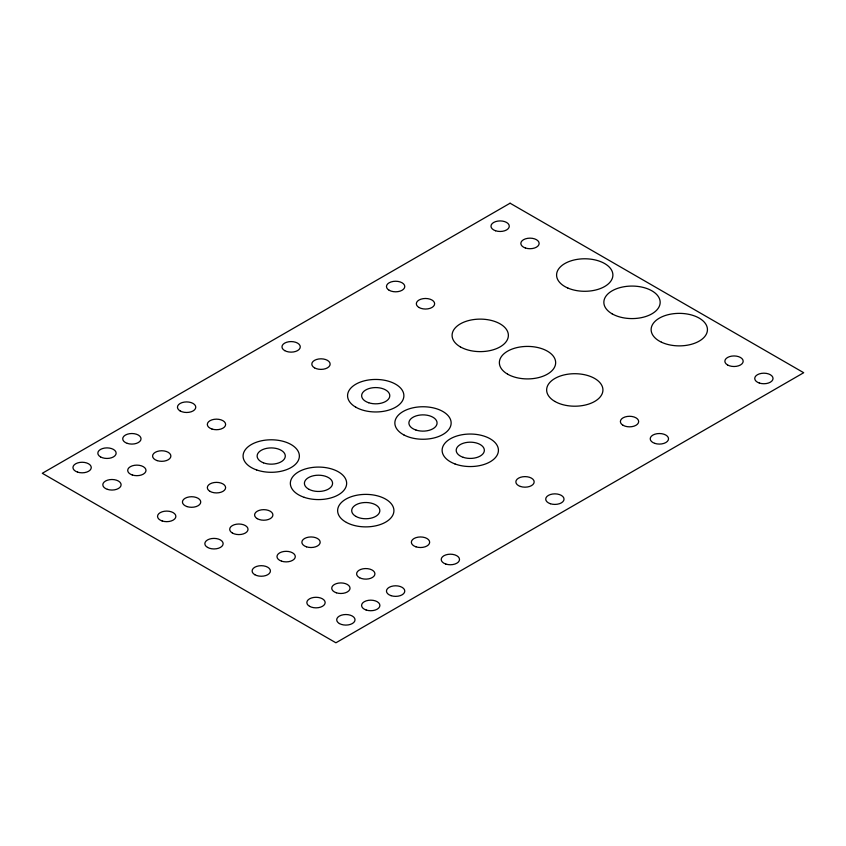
<?xml version="1.0" encoding="UTF-8"?>
<svg xmlns="http://www.w3.org/2000/svg" width="846" height="846" viewBox="0 0 846 846"><rect width="100%" height="100%" fill="white"/><g stroke="black" fill="none" stroke-linecap="round" stroke-linejoin="round"><path stroke-width="1.27" d="M510.085 203.209L42.3 473.284L335.915 642.791L803.7 372.716L510.085 203.209M454.937 463.925A28.151 16.254 0 0 0 498.389 451.151A28.151 16.254 0 0 0 457.506 435.806A28.151 16.254 0 0 0 454.937 463.925M355.817 407.201A28.151 16.254 0 0 0 402.918 399.915A28.151 16.254 0 0 0 368.433 380.002A28.151 16.254 0 0 0 355.817 407.201M403.954 434.971A28.151 16.254 0 0 0 450.474 426.532A28.151 16.254 0 0 0 414.561 407.497A28.151 16.254 0 0 0 403.954 434.971M304.264 497.353A28.151 16.254 0 0 0 346.649 483.447A28.151 16.254 0 0 0 304.581 469.202A28.151 16.254 0 0 0 304.264 497.353M346.426 522.437A28.151 16.254 0 0 0 393.157 514.4A28.151 16.254 0 0 0 357.731 495.058A28.151 16.254 0 0 0 346.426 522.437M256.666 469.953A28.151 16.254 0 0 0 299.368 456.364A28.151 16.254 0 0 0 257.628 441.813A28.151 16.254 0 0 0 256.666 469.953M460.319 346.86A28.151 16.254 0 0 0 507.42 339.574A28.151 16.254 0 0 0 472.946 319.672A28.151 16.254 0 0 0 460.319 346.86M507.6 374.154A28.151 16.254 0 0 0 554.701 366.868A28.151 16.254 0 0 0 520.216 346.966A28.151 16.254 0 0 0 507.6 374.154M554.881 401.448A28.151 16.254 0 0 0 601.971 394.162A28.151 16.254 0 0 0 567.497 374.26A28.151 16.254 0 0 0 554.881 401.448M661.424 342.186A28.151 16.254 0 0 0 707.066 332.277A28.151 16.254 0 0 0 669.376 314.405A28.151 16.254 0 0 0 661.424 342.186M612.102 313.824A28.151 16.254 0 0 0 659.203 306.538A28.151 16.254 0 0 0 624.729 286.625A28.151 16.254 0 0 0 612.102 313.824M567.825 288.031A28.151 16.254 0 0 0 612.684 276.991A28.151 16.254 0 0 0 573.704 260.082A28.151 16.254 0 0 0 567.825 288.031M107.4 489.348A9.147 5.277 0 0 0 121.115 484.769A9.147 5.277 0 0 0 107.4 480.2A9.147 5.277 0 0 0 107.4 489.348M77.536 472.11A9.147 5.277 0 0 0 91.262 467.531A9.147 5.277 0 0 0 77.536 462.963A9.147 5.277 0 0 0 77.536 472.11M100.526 456.903A9.147 5.277 0 0 0 115.828 454.535A9.147 5.277 0 0 0 104.629 448.063A9.147 5.277 0 0 0 100.526 456.903M127.302 443.378A9.147 5.277 0 0 0 141.028 438.799A9.147 5.277 0 0 0 127.302 434.231A9.147 5.277 0 0 0 127.302 443.378M157.166 460.615A9.147 5.277 0 0 0 170.881 456.036A9.147 5.277 0 0 0 157.166 451.468A9.147 5.277 0 0 0 157.166 460.615M132.283 474.976A9.147 5.277 0 0 0 145.998 470.408A9.147 5.277 0 0 0 132.283 465.829A9.147 5.277 0 0 0 132.283 474.976M187.019 506.585A9.147 5.277 0 0 0 200.745 502.016A9.147 5.277 0 0 0 187.019 497.437A9.147 5.277 0 0 0 187.019 506.585M210.009 491.378A9.147 5.277 0 0 0 225.311 489.009A9.147 5.277 0 0 0 214.112 482.548A9.147 5.277 0 0 0 210.009 491.378M257.279 518.672A9.147 5.277 0 0 0 272.592 516.303A9.147 5.277 0 0 0 261.382 509.842A9.147 5.277 0 0 0 257.279 518.672M232.396 533.043A9.147 5.277 0 0 0 247.709 530.675A9.147 5.277 0 0 0 236.499 524.203A9.147 5.277 0 0 0 232.396 533.043M306.453 546.812A9.147 5.277 0 0 0 320.179 542.233A9.147 5.277 0 0 0 306.453 537.665A9.147 5.277 0 0 0 306.453 546.812M281.57 561.173A9.147 5.277 0 0 0 295.296 556.605A9.147 5.277 0 0 0 281.57 552.026A9.147 5.277 0 0 0 281.57 561.173M359.645 577.765A9.147 5.277 0 0 0 374.725 574.942A9.147 5.277 0 0 0 362.945 568.819A9.147 5.277 0 0 0 359.645 577.765M391.053 595.658A9.147 5.277 0 0 0 404.779 591.079A9.147 5.277 0 0 0 391.053 586.5A9.147 5.277 0 0 0 391.053 595.658M366.17 610.019A9.147 5.277 0 0 0 379.896 605.44A9.147 5.277 0 0 0 366.17 600.872A9.147 5.277 0 0 0 366.17 610.019M336.317 592.782A9.147 5.277 0 0 0 350.033 588.203A9.147 5.277 0 0 0 336.317 583.634A9.147 5.277 0 0 0 336.317 592.782M309.541 606.307A9.147 5.277 0 0 0 324.843 603.938A9.147 5.277 0 0 0 313.633 597.466A9.147 5.277 0 0 0 309.541 606.307M339.394 623.544A9.147 5.277 0 0 0 354.707 621.176A9.147 5.277 0 0 0 343.497 614.704A9.147 5.277 0 0 0 339.394 623.544M162.136 520.956A9.147 5.277 0 0 0 175.862 516.377A9.147 5.277 0 0 0 162.136 511.798A9.147 5.277 0 0 0 162.136 520.956M207.524 547.404A9.147 5.277 0 0 0 222.826 545.036A9.147 5.277 0 0 0 211.616 538.574A9.147 5.277 0 0 0 207.524 547.404M254.794 574.698A9.147 5.277 0 0 0 270.107 572.33A9.147 5.277 0 0 0 258.897 565.868A9.147 5.277 0 0 0 254.794 574.698M180.145 410.934A9.147 5.277 0 0 0 195.458 408.565A9.147 5.277 0 0 0 184.248 402.093A9.147 5.277 0 0 0 180.145 410.934M211.902 429.007A9.147 5.277 0 0 0 225.628 424.438A9.147 5.277 0 0 0 211.902 419.859A9.147 5.277 0 0 0 211.902 429.007M415.936 546.812A9.147 5.277 0 0 0 429.662 542.233A9.147 5.277 0 0 0 415.936 537.665A9.147 5.277 0 0 0 415.936 546.812M445.8 564.049A9.147 5.277 0 0 0 459.515 559.47A9.147 5.277 0 0 0 445.8 554.902A9.147 5.277 0 0 0 445.8 564.049M550.302 503.708A9.147 5.277 0 0 0 564.028 499.14A9.147 5.277 0 0 0 550.302 494.561A9.147 5.277 0 0 0 550.302 503.708M520.438 486.471A9.147 5.277 0 0 0 534.164 481.903A9.147 5.277 0 0 0 520.438 477.324A9.147 5.277 0 0 0 520.438 486.471M314.511 367.841A9.147 5.277 0 0 0 329.824 365.472A9.147 5.277 0 0 0 318.614 359A9.147 5.277 0 0 0 314.511 367.841M284.658 350.593A9.147 5.277 0 0 0 299.96 348.224A9.147 5.277 0 0 0 288.75 341.763A9.147 5.277 0 0 0 284.658 350.593M389.16 290.263A9.147 5.277 0 0 0 404.462 287.894A9.147 5.277 0 0 0 393.263 281.422A9.147 5.277 0 0 0 389.16 290.263M419.024 307.5A9.147 5.277 0 0 0 434.326 305.131A9.147 5.277 0 0 0 423.116 298.659A9.147 5.277 0 0 0 419.024 307.5M525.419 248.005A9.147 5.277 0 0 0 539.145 243.426A9.147 5.277 0 0 0 525.419 238.858A9.147 5.277 0 0 0 525.419 248.005M495.566 230.768A9.147 5.277 0 0 0 509.281 226.189A9.147 5.277 0 0 0 495.566 221.62A9.147 5.277 0 0 0 495.566 230.768M727.56 364.964A9.147 5.277 0 0 0 742.862 362.596A9.147 5.277 0 0 0 731.663 356.124A9.147 5.277 0 0 0 727.56 364.964M759.317 383.037A9.147 5.277 0 0 0 773.033 378.469A9.147 5.277 0 0 0 759.317 373.89A9.147 5.277 0 0 0 759.317 383.037M623.058 425.295A9.147 5.277 0 0 0 638.36 422.926A9.147 5.277 0 0 0 627.15 416.465A9.147 5.277 0 0 0 623.058 425.295M654.804 443.378A9.147 5.277 0 0 0 668.53 438.799A9.147 5.277 0 0 0 654.804 434.231A9.147 5.277 0 0 0 654.804 443.378M368.687 402.738A14.075 8.122 0 0 0 389.795 395.706A14.075 8.122 0 0 0 368.687 388.663A14.075 8.122 0 0 0 368.687 402.738M415.957 430.043A14.075 8.122 0 0 0 437.075 423A14.075 8.122 0 0 0 415.957 415.957A14.075 8.122 0 0 0 415.957 430.043M463.238 457.337A14.075 8.122 0 0 0 484.356 450.294A14.075 8.122 0 0 0 463.238 443.262A14.075 8.122 0 0 0 463.238 457.337M309.15 489.411A14.075 8.122 0 0 0 332.288 484.97A14.075 8.122 0 0 0 314.046 475.621A14.075 8.122 0 0 0 309.15 489.411M355.88 516.409A14.075 8.122 0 0 0 379.389 512.687A14.075 8.122 0 0 0 362.046 502.799A14.075 8.122 0 0 0 355.88 516.409M263.476 462.825A14.075 8.122 0 0 0 285.271 456.523A14.075 8.122 0 0 0 264.914 448.771A14.075 8.122 0 0 0 263.476 462.825"/></g></svg>
